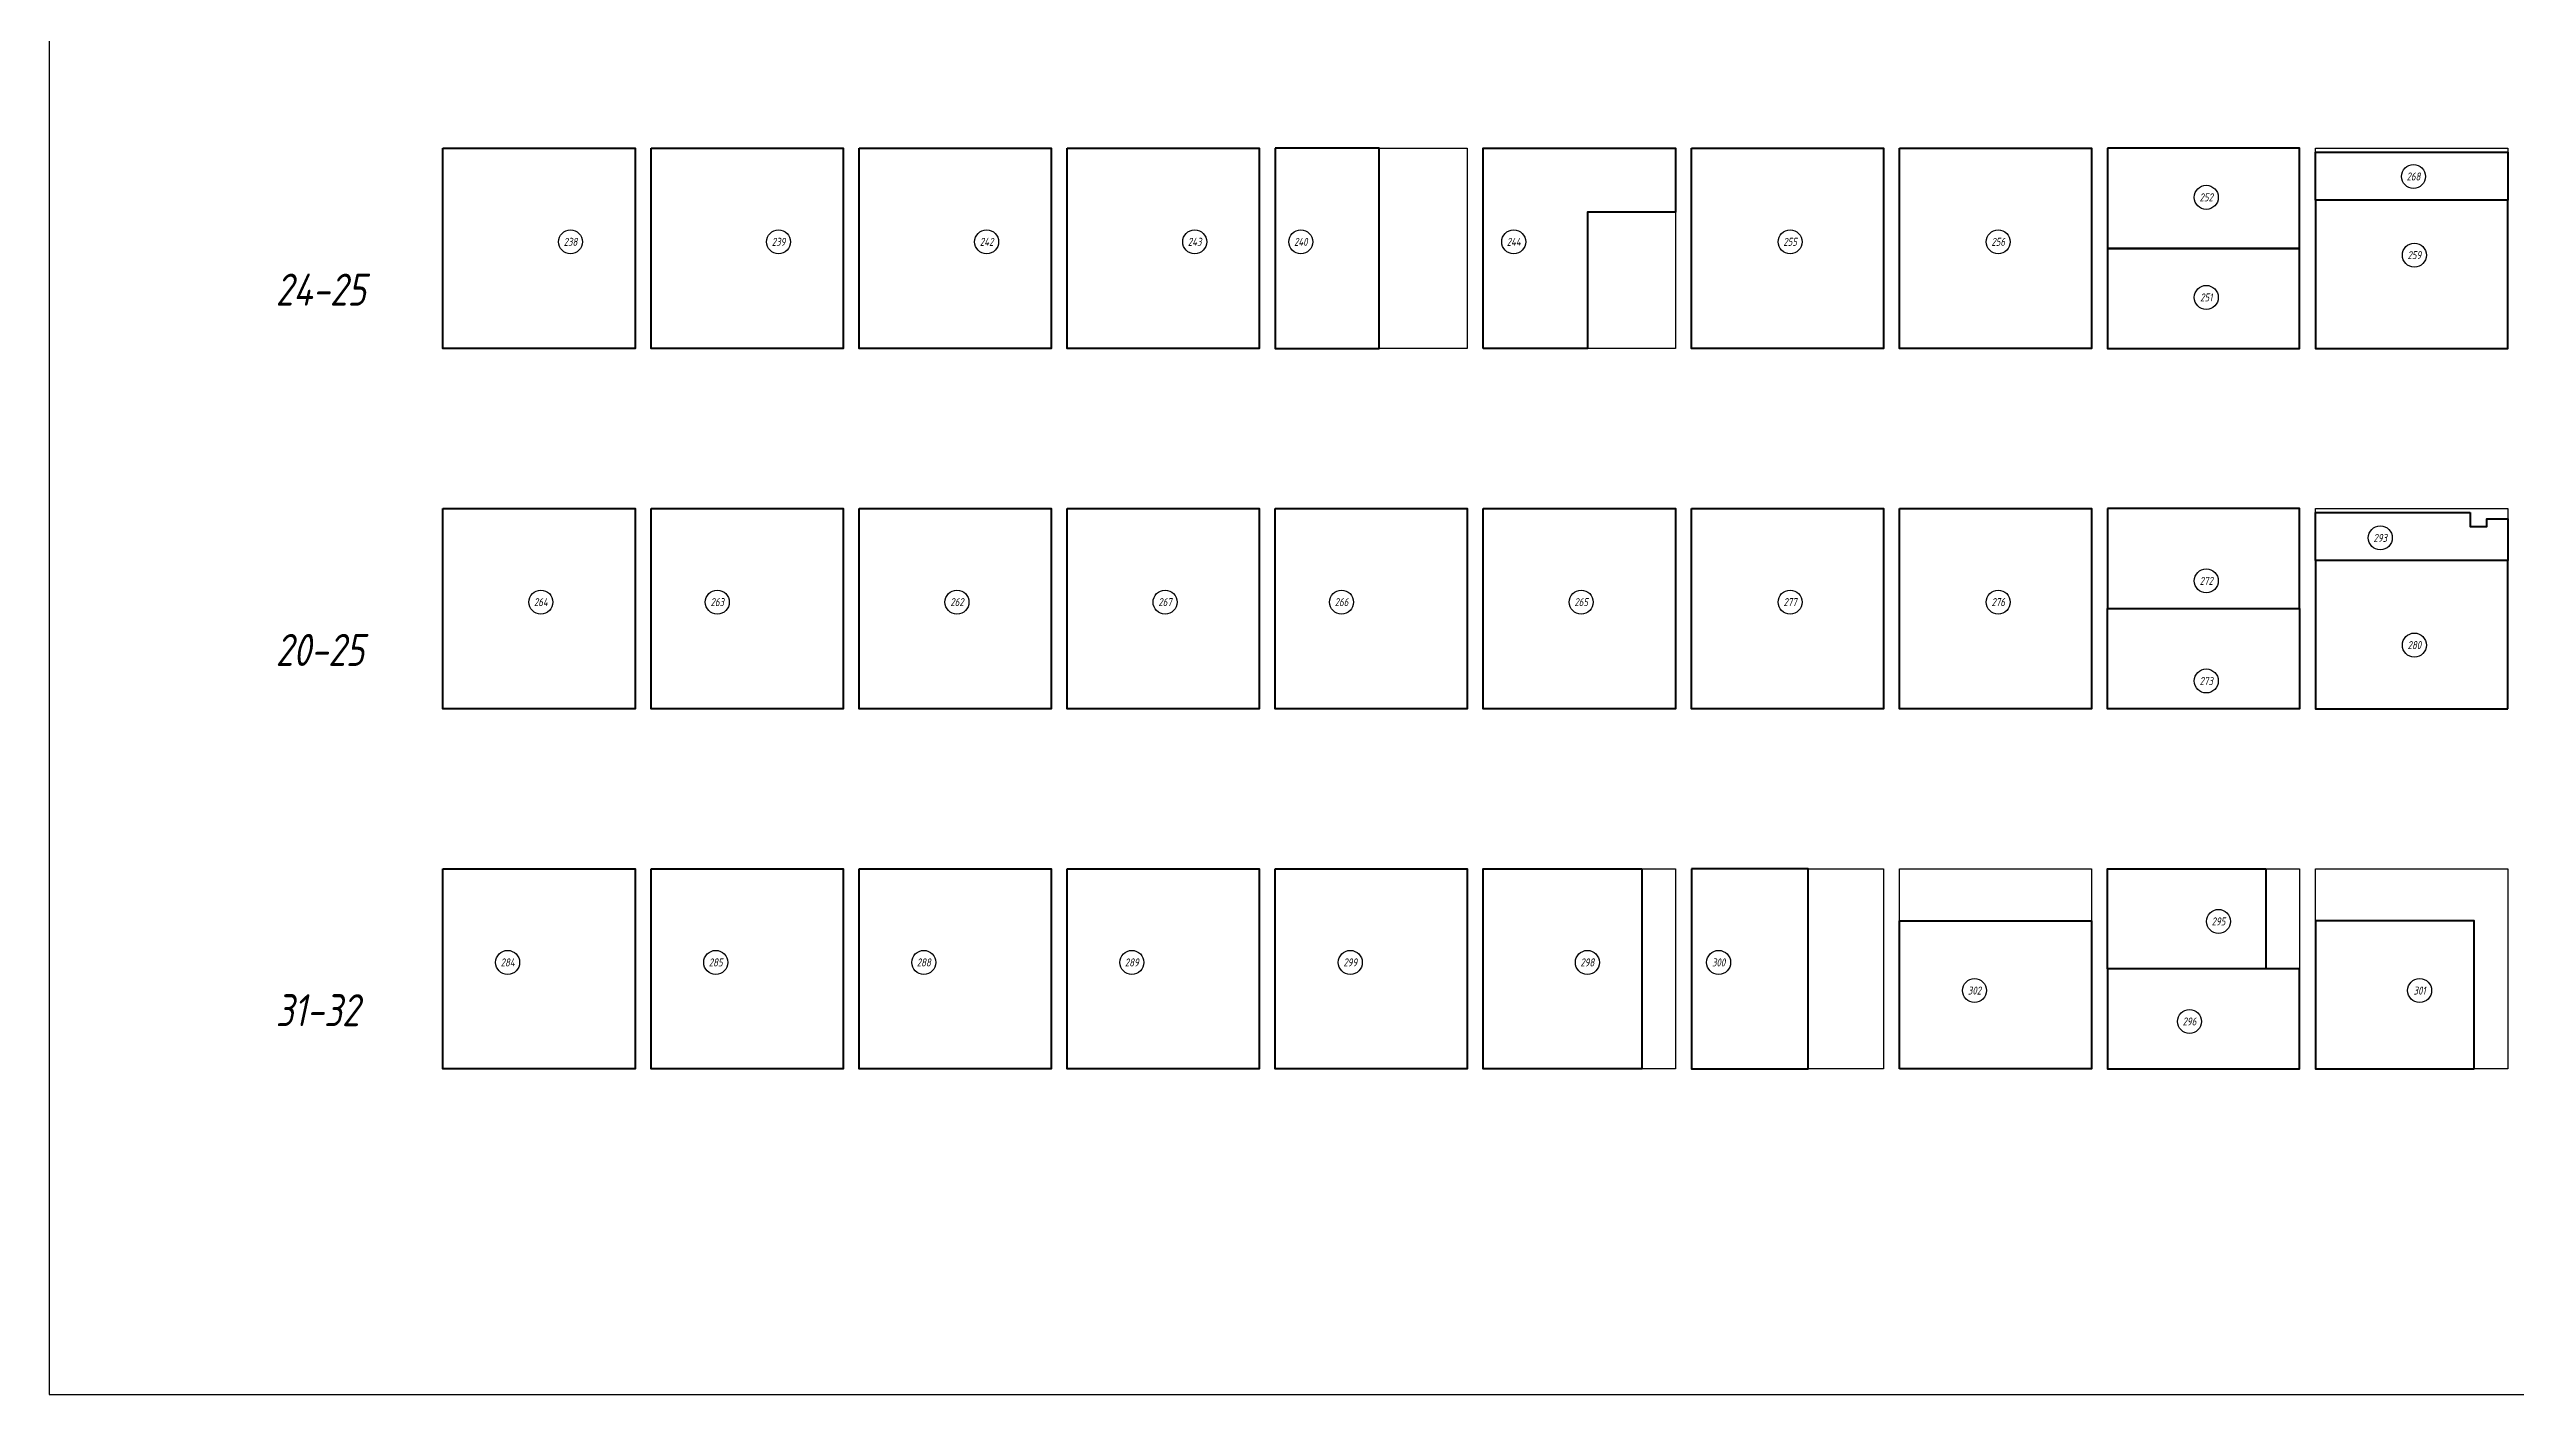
# Model space of a CAD drawing. Header units: millimetres. Extents: x -58926 to 122586, y -58688 to 8347.
# Drawn here: x 32607 to 48017, y -58688 to -50287 of the extents above; entities that cross this region are included whole.
import ezdxf
from ezdxf.enums import TextEntityAlignment as Align

# ---------------------------------------------------------------- set-up
doc = ezdxf.new("R2010")
doc.units = ezdxf.units.MM
doc.layers.add('100 noprint', color=1, linetype='Continuous', plot=False)
doc.layers.add('103 ГВЛ слой 1', color=7, linetype='Continuous')
doc.layers.add('104 ГВЛ слой 2', color=7, linetype='Continuous')
doc.styles.add('ГОСТ-ISOCPEUR', font='isocpeui.ttf', dxfattribs={"width": 0.8})

msp = doc.modelspace()

# ---------------------------------------------------------------- linework, layer by layer
for points in [[(35066.658, -50904.527), (36266.658, -50904.527), (36266.658, -52154.527), (35066.658, -52154.527)], [(36366.658, -50904.527), (37566.658, -50904.527), (37566.658, -52154.527), (36366.658, -52154.527)], [(37666.658, -50904.527), (38866.658, -50904.527), (38866.658, -52154.527), (37666.658, -52154.527)], [(38966.658, -50904.527), (40166.658, -50904.527), (40166.658, -52154.527), (38966.658, -52154.527)], [(40266.658, -50904.527), (41466.658, -50904.527), (41466.658, -52154.527), (40266.658, -52154.527)], [(41566.658, -50904.527), (42766.658, -50904.527), (42766.658, -52154.527), (41566.658, -52154.527)], [(42866.658, -50904.527), (44066.658, -50904.527), (44066.658, -52154.527), (42866.658, -52154.527)], [(44166.658, -50904.527), (45366.658, -50904.527), (45366.658, -52154.527), (44166.658, -52154.527)], [(45466.658, -50904.527), (46666.658, -50904.527), (46666.658, -52154.527), (45466.658, -52154.527)], [(46766.658, -50904.527), (47966.658, -50904.527), (47966.658, -52154.527), (46766.658, -52154.527)], [(35066.658, -53154.527), (36266.658, -53154.527), (36266.658, -54404.527), (35066.658, -54404.527)], [(36366.658, -53154.527), (37566.658, -53154.527), (37566.658, -54404.527), (36366.658, -54404.527)], [(37666.658, -53154.527), (38866.658, -53154.527), (38866.658, -54404.527), (37666.658, -54404.527)], [(38966.658, -53154.527), (40166.658, -53154.527), (40166.658, -54404.527), (38966.658, -54404.527)], [(40266.658, -53154.527), (41466.658, -53154.527), (41466.658, -54404.527), (40266.658, -54404.527)], [(41566.658, -53154.527), (42766.658, -53154.527), (42766.658, -54404.527), (41566.658, -54404.527)], [(42866.658, -53154.527), (44066.658, -53154.527), (44066.658, -54404.527), (42866.658, -54404.527)], [(44166.658, -53154.527), (45366.658, -53154.527), (45366.658, -54404.527), (44166.658, -54404.527)], [(45466.658, -53154.527), (46666.658, -53154.527), (46666.658, -54404.527), (45466.658, -54404.527)], [(46766.658, -53154.527), (47966.658, -53154.527), (47966.658, -54404.527), (46766.658, -54404.527)], [(35066.658, -55404.527), (36266.658, -55404.527), (36266.658, -56654.527), (35066.658, -56654.527)], [(36366.658, -55404.527), (37566.658, -55404.527), (37566.658, -56654.527), (36366.658, -56654.527)], [(37666.658, -55404.527), (38866.658, -55404.527), (38866.658, -56654.527), (37666.658, -56654.527)], [(38966.658, -55404.527), (40166.658, -55404.527), (40166.658, -56654.527), (38966.658, -56654.527)], [(40266.658, -55404.527), (41466.658, -55404.527), (41466.658, -56654.527), (40266.658, -56654.527)], [(41566.658, -55404.527), (42766.658, -55404.527), (42766.658, -56654.527), (41566.658, -56654.527)], [(42866.658, -55404.527), (44066.658, -55404.527), (44066.658, -56654.527), (42866.658, -56654.527)], [(44166.658, -55404.527), (45366.658, -55404.527), (45366.658, -56654.527), (44166.658, -56654.527)], [(45466.658, -55404.527), (46666.658, -55404.527), (46666.658, -56654.527), (45466.658, -56654.527)], [(46766.658, -55404.527), (47966.658, -55404.527), (47966.658, -56654.527), (46766.658, -56654.527)]]:
    msp.add_lwpolyline(points, close=True)
at = {"layer": '100 noprint'}
msp.add_lwpolyline([(32607.243, -25692.141), (32607.243, -58688.31), (63040.709, -58688.31), (63040.709, -25692.141)], close=True, dxfattribs=at)
at = {"layer": '103 ГВЛ слой 1', "color": 6, "lineweight": 40}
for points in [[(35066.658, -50904.527), (36266.658, -50904.527), (36266.658, -52154.527), (35066.658, -52154.527)], [(36366.658, -50904.527), (37566.658, -50904.527), (37566.658, -52154.527), (36366.658, -52154.527)], [(37666.658, -50904.527), (38866.658, -50904.527), (38866.658, -52154.527), (37666.658, -52154.527)], [(38966.658, -50904.527), (40166.658, -50904.527), (40166.658, -52154.527), (38966.658, -52154.527)], [(40266.658, -50904.527), (40266.658, -52154.527), (40916.658, -52154.527), (40916.658, -50904.527)], [(41566.658, -52154.527), (41566.658, -50904.527), (42766.658, -50904.527), (42766.658, -51304.527), (42216.658, -51304.527), (42216.658, -52154.527)], [(46766.658, -51229.527), (46766.658, -50929.527), (47966.658, -50929.527), (47966.658, -51229.527)], [(35066.658, -53154.527), (36266.658, -53154.527), (36266.658, -54404.527), (35066.658, -54404.527)], [(36366.658, -53154.527), (37566.658, -53154.527), (37566.658, -54404.527), (36366.658, -54404.527)], [(37666.658, -53154.527), (38866.658, -53154.527), (38866.658, -54404.527), (37666.658, -54404.527)], [(38966.658, -53154.527), (40166.658, -53154.527), (40166.658, -54404.527), (38966.658, -54404.527)], [(40266.658, -53154.527), (41466.658, -53154.527), (41466.658, -54404.527), (40266.658, -54404.527)], [(41566.658, -53154.527), (42766.658, -53154.527), (42766.658, -54404.527), (41566.658, -54404.527)], [(47732.658, -53179.527), (47732.658, -53266.527), (47836.658, -53266.527), (47836.658, -53219.027), (47966.658, -53219.027), (47966.658, -53479.527), (46766.658, -53479.527), (46766.658, -53179.527)], [(35066.658, -55404.527), (36266.658, -55404.527), (36266.658, -56654.527), (35066.658, -56654.527)], [(36366.658, -55404.527), (37566.658, -55404.527), (37566.658, -56654.527), (36366.658, -56654.527)], [(37666.658, -55404.527), (38866.658, -55404.527), (38866.658, -56654.527), (37666.658, -56654.527)], [(38966.658, -55404.527), (40166.658, -55404.527), (40166.658, -56654.527), (38966.658, -56654.527)]]:
    msp.add_lwpolyline(points, close=True, dxfattribs=at)
at = {"layer": '103 ГВЛ слой 1', "color": 6}
for centre in [(47378.235, -51080.773), (35863.449, -51488.913), (37163.449, -51488.913), (38463.449, -51488.913), (39763.449, -51488.913), (40426.316, -51488.913), (41756.374, -51488.913), (47170.795, -53337.872), (35678.235, -53738.913), (36780.673, -53738.913), (38278.235, -53738.913), (39578.235, -53738.913), (40680.673, -53738.913), (42178.235, -53738.913), (35470.795, -55988.913), (36770.795, -55988.913), (38070.795, -55988.913), (39370.795, -55988.913)]:
    msp.add_circle(centre, 75, dxfattribs=at)
at = {"layer": '104 ГВЛ слой 2', "color": 3, "lineweight": 40}
for points in [[(42866.658, -50904.527), (44066.658, -50904.527), (44066.658, -52154.527), (42866.658, -52154.527)], [(44166.658, -50904.527), (45366.658, -50904.527), (45366.658, -52154.527), (44166.658, -52154.527)], [(45466.658, -50904.527), (45466.658, -51529.527), (46666.658, -51529.527), (46666.658, -50904.527)], [(46766.658, -51229.527), (46766.658, -52154.527), (47966.658, -52154.527), (47966.658, -51229.527)], [(45466.658, -51529.527), (45466.658, -52154.527), (46666.658, -52154.527), (46666.658, -51529.527)], [(42866.658, -53154.527), (44066.658, -53154.527), (44066.658, -54404.527), (42866.658, -54404.527)], [(44166.658, -53154.527), (45366.658, -53154.527), (45366.658, -54404.527), (44166.658, -54404.527)], [(45466.658, -53154.527), (45466.658, -53779.527), (46666.658, -53779.527), (46666.658, -53154.527)], [(47966.658, -54404.527), (47966.658, -53479.527), (46766.658, -53479.527), (46766.658, -54404.527)], [(46666.658, -53779.527), (46666.658, -54404.527), (45466.658, -54404.527), (45466.658, -53779.527)], [(40266.658, -55404.527), (41466.658, -55404.527), (41466.658, -56654.527), (40266.658, -56654.527)], [(42556.658, -55404.527), (42556.658, -56654.527), (41566.658, -56654.527), (41566.658, -55404.527)], [(42866.658, -55404.527), (42866.658, -56654.527), (43596.658, -56654.527), (43596.658, -55404.527)], [(46456.658, -55404.527), (46456.658, -56029.527), (45466.658, -56029.527), (45466.658, -55404.527)], [(44166.658, -56654.527), (44166.658, -55729.527), (45366.658, -55729.527), (45366.658, -56654.527)], [(47756.658, -56654.527), (47756.658, -55729.527), (46766.658, -55729.527), (46766.658, -56654.527)], [(45466.658, -56029.527), (45466.658, -56654.527), (46666.658, -56654.527), (46666.658, -56029.527)]]:
    msp.add_lwpolyline(points, close=True, dxfattribs=at)
at = {"layer": '104 ГВЛ слой 2', "color": 3}
for centre in [(46083.658, -51211.026), (43483.658, -51488.913), (44783.658, -51488.913), (47383.658, -51572.128), (46083.658, -51836.026), (46083.658, -53606.372), (43483.658, -53738.913), (44783.658, -53738.913), (47383.658, -54007.277), (46083.658, -54231.372), (46159.934, -55732.896), (40735.487, -55988.913), (42216.717, -55988.913), (43036.863, -55988.913), (44635.487, -56164.67), (47416.717, -56164.67), (45978.703, -56357.896)]:
    msp.add_circle(centre, 75, dxfattribs=at)

# ---------------------------------------------------------------- texts
at = {"layer": '100 noprint', "linetype": 'Continuous', "style": 'ГОСТ-ISOCPEUR', "width": 0.8}
for s, p in [('24-25', (34021.354, -51887.395)), ('20-25', (34021.354, -54137.395)), ('31-32', (34021.354, -56387.395))]:
    msp.add_text(s, height=200, dxfattribs=at).set_placement(p)
at = {"layer": '103 ГВЛ слой 1', "color": 6, "style": 'ГОСТ-ISOCPEUR', "width": 0.8}
for s, p in [('268', (47378.235, -51080.773)), ('238', (35863.449, -51488.913)), ('239', (37163.449, -51488.913)), ('242', (38463.449, -51488.913)), ('243', (39763.449, -51488.913)), ('240', (40426.316, -51488.913)), ('244', (41756.374, -51488.913)), ('293', (47170.795, -53337.872)), ('264', (35678.235, -53738.913)), ('263', (36780.673, -53738.913)), ('262', (38278.235, -53738.913)), ('267', (39578.235, -53738.913)), ('266', (40680.673, -53738.913)), ('265', (42178.235, -53738.913)), ('284', (35470.795, -55988.913)), ('285', (36770.795, -55988.913)), ('288', (38070.795, -55988.913)), ('289', (39370.795, -55988.913))]:
    msp.add_text(s, height=50, dxfattribs=at).set_placement(p, align=Align.MIDDLE)
at = {"layer": '104 ГВЛ слой 2', "color": 3, "style": 'ГОСТ-ISOCPEUR', "width": 0.8}
for s, p in [('252', (46083.658, -51211.026)), ('255', (43483.658, -51488.913)), ('256', (44783.658, -51488.913)), ('259', (47383.658, -51572.128)), ('251', (46083.658, -51836.026)), ('272', (46083.658, -53606.372)), ('277', (43483.658, -53738.913)), ('276', (44783.658, -53738.913)), ('280', (47383.658, -54007.277)), ('273', (46083.658, -54231.372)), ('295', (46159.934, -55732.896)), ('299', (40735.487, -55988.913)), ('298', (42216.717, -55988.913)), ('300', (43036.863, -55988.913)), ('302', (44635.487, -56164.67)), ('301', (47416.717, -56164.67)), ('296', (45978.703, -56357.896))]:
    msp.add_text(s, height=50, dxfattribs=at).set_placement(p, align=Align.MIDDLE)

doc.saveas('drawing.dxf')
